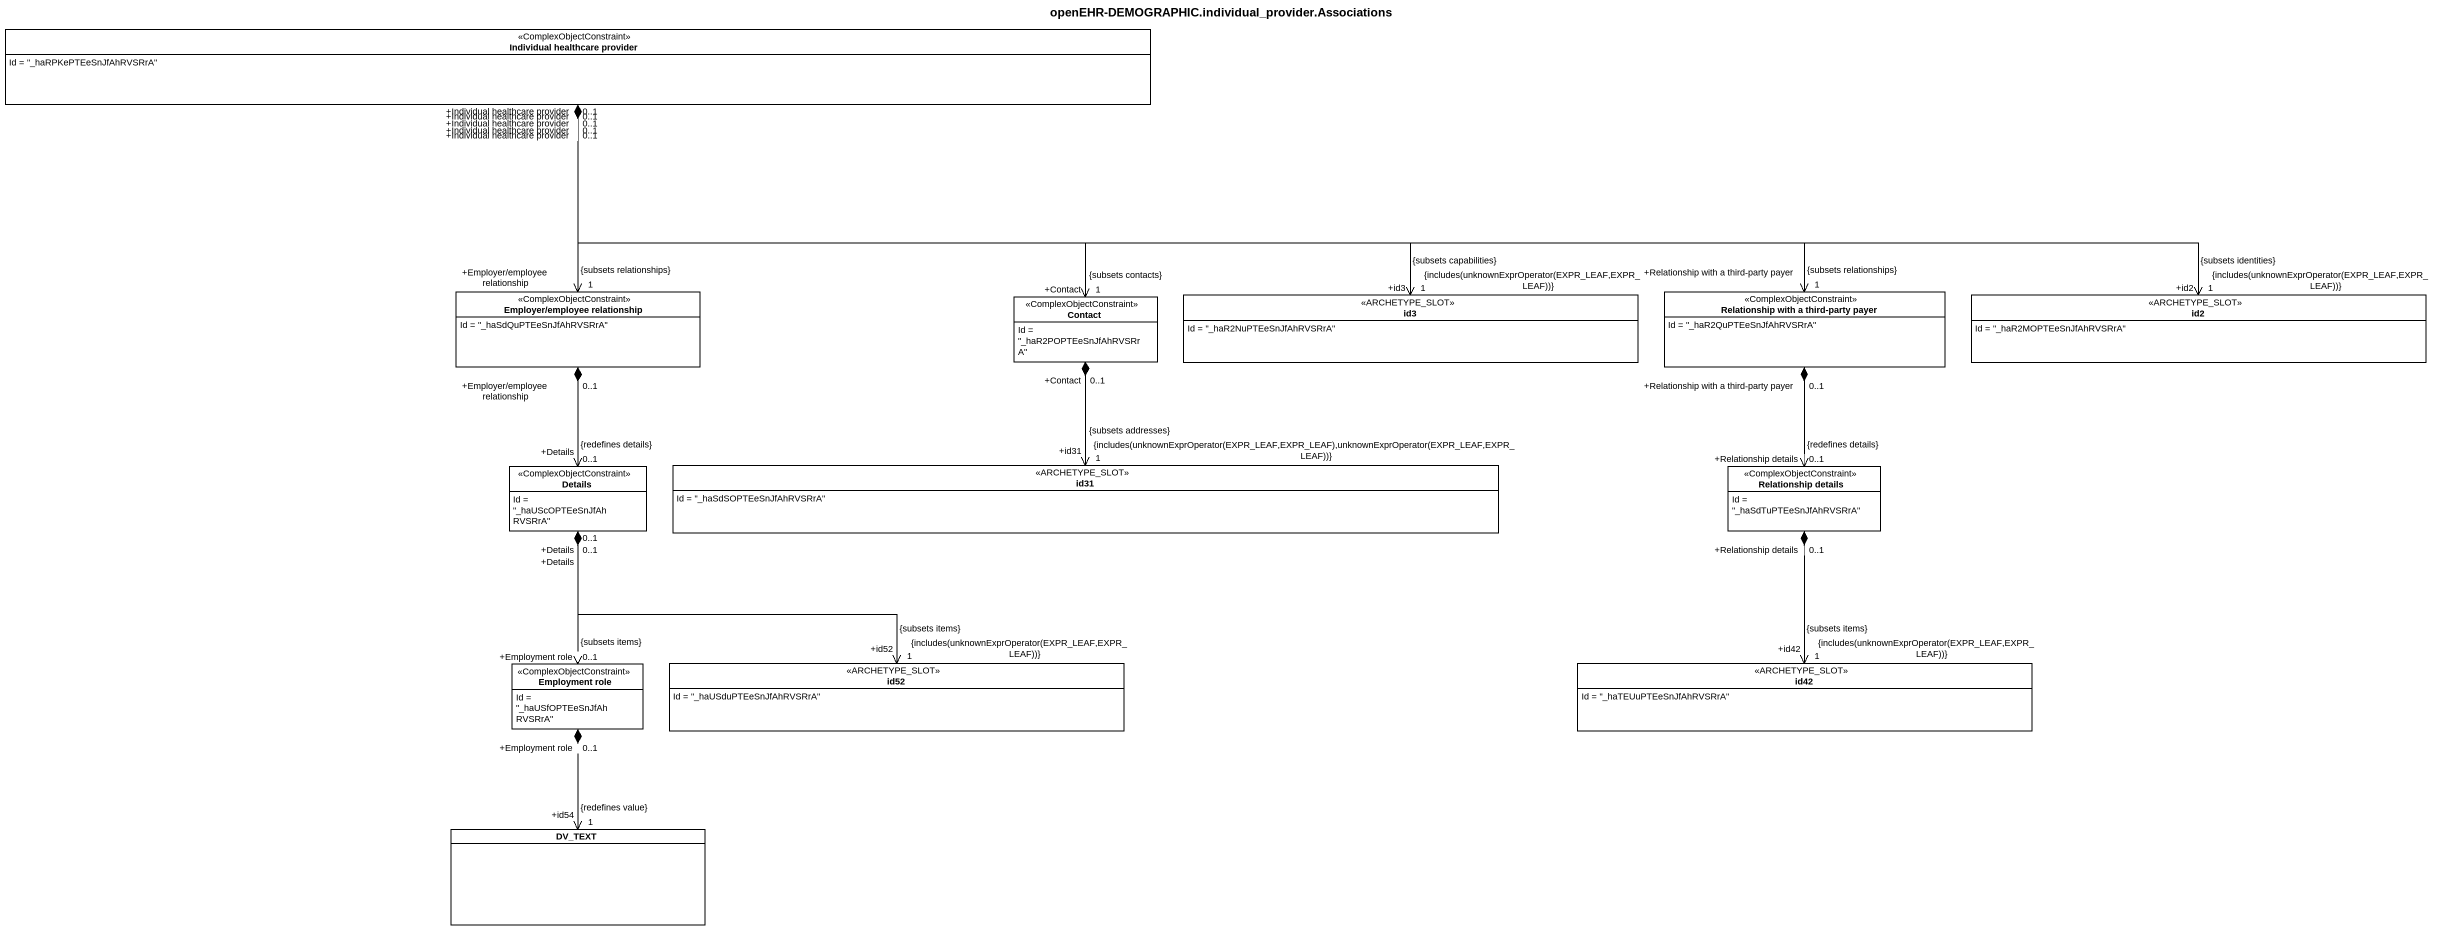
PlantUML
@startuml
title openEHR-DEMOGRAPHIC.individual_provider.Associations
hide circle
hide empty members
class "Individual healthcare provider" as Individual_healthcare <<ComplexObjectConstraint>> {
  Id = "_haRPKePTEeSnJfAhRVSRrA"
}
class "Employer/employee relationship" as Employer_employee <<ComplexObjectConstraint>> {
  Id = "_haSdQuPTEeSnJfAhRVSRrA"
}
class Contact <<ComplexObjectConstraint>> {
  Id = "_haR2POPTEeSnJfAhRVSRrA"
}
class id3 <<ARCHETYPE_SLOT>> {
  Id = "_haR2NuPTEeSnJfAhRVSRrA"
}
class "Relationship with a third-party payer" as Relationship_with_a_third <<ComplexObjectConstraint>> {
  Id = "_haR2QuPTEeSnJfAhRVSRrA"
}
class id2 <<ARCHETYPE_SLOT>> {
  Id = "_haR2MOPTEeSnJfAhRVSRrA"
}
class Details <<ComplexObjectConstraint>> {
  Id = "_haUScOPTEeSnJfAhRVSRrA"
}
class id31 <<ARCHETYPE_SLOT>> {
  Id = "_haSdSOPTEeSnJfAhRVSRrA"
}
class "Relationship details" as Relationship_details <<ComplexObjectConstraint>> {
  Id = "_haSdTuPTEeSnJfAhRVSRrA"
}
class "Employment role" as Employment_role <<ComplexObjectConstraint>> {
  Id = "_haUSfOPTEeSnJfAhRVSRrA"
}
class id52 <<ARCHETYPE_SLOT>> {
  Id = "_haUSduPTEeSnJfAhRVSRrA"
}
class id42 <<ARCHETYPE_SLOT>> {
  Id = "_haTEUuPTEeSnJfAhRVSRrA"
}
class DV_TEXT
Individual_healthcare "+Individual healthcare provider\n0..1" *--> "+Employer/employee relationship\n1\n{subsets relationships}" Employer_employee
Individual_healthcare "+Individual healthcare provider\n0..1" *-right-> "+Contact\n1\n{subsets contacts}" Contact
Individual_healthcare "+Individual healthcare provider\n0..1" *-right-> "+id3\n1\n{includes(unknownExprOperator(EXPR_LEAF,EXPR_LEAF))}\n{subsets capabilities}" id3
Individual_healthcare "+Individual healthcare provider\n0..1" *-right-> "+Relationship with a third-party payer\n1\n{subsets relationships}" Relationship_with_a_third
Individual_healthcare "+Individual healthcare provider\n0..1" *-right-> "+id2\n1\n{includes(unknownExprOperator(EXPR_LEAF,EXPR_LEAF))}\n{subsets identities}" id2
Employer_employee "+Employer/employee relationship\n0..1" *--> "+Details\n0..1\n{redefines details}" Details
Contact "+Contact\n0..1" *--> "+id31\n1\n{includes(unknownExprOperator(EXPR_LEAF,EXPR_LEAF),unknownExprOperator(EXPR_LEAF,EXPR_LEAF))}\n{subsets addresses}" id31
Relationship_with_a_third "+Relationship with a third-party payer\n0..1" *--> "+Relationship details\n0..1\n{redefines details}" Relationship_details
Details "+Details\n0..1" *--> "+Employment role\n0..1\n{subsets items}" Employment_role
Details "+Details\n0..1" *--> "+id52\n1\n{includes(unknownExprOperator(EXPR_LEAF,EXPR_LEAF))}\n{subsets items}" id52
Relationship_details "+Relationship details\n0..1" *--> "+id42\n1\n{includes(unknownExprOperator(EXPR_LEAF,EXPR_LEAF))}\n{subsets items}" id42
Employment_role "+Employment role\n0..1" *--> "+id54\n1\n{redefines value}" DV_TEXT
@enduml
